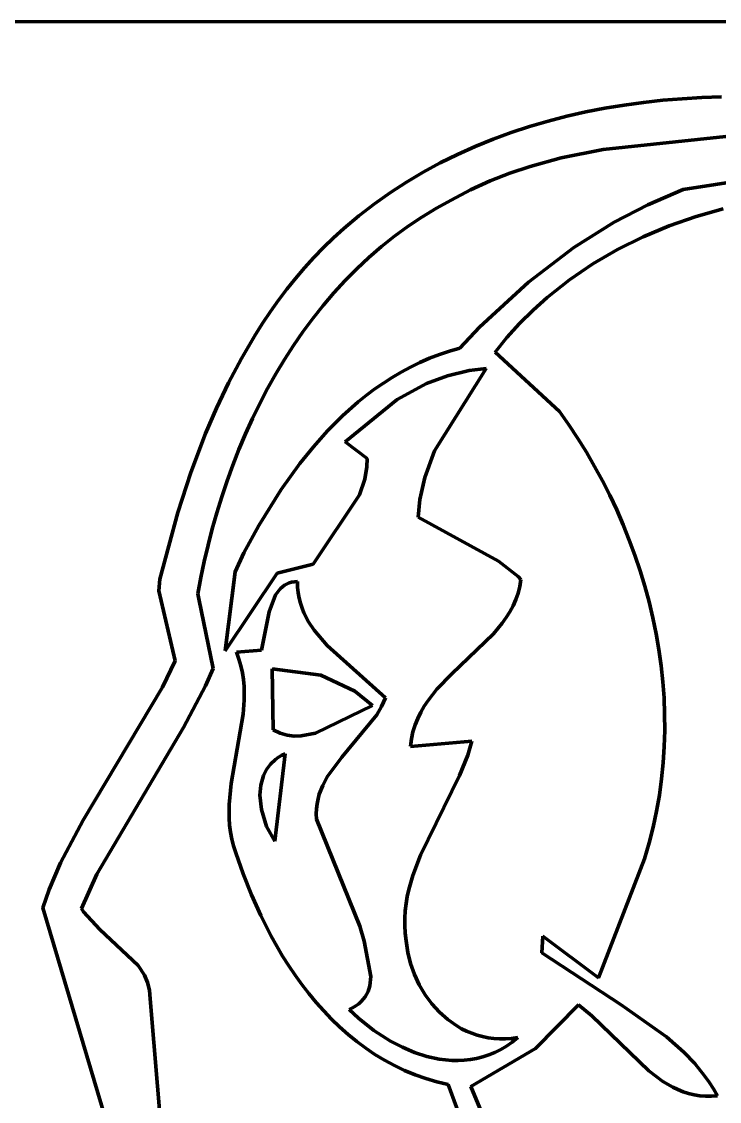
# Model space of a CAD drawing. Header units: millimetres. Extents: x 0 to 3.14, y 0 to 3.1.
# Drawn here: x 0.77 to 1.414, y 2.101 to 3.097 of the extents above; entities that cross this region are included whole.
import ezdxf

# ---------------------------------------------------------------- set-up
doc = ezdxf.new("R2010")
doc.units = ezdxf.units.MM
doc.layers.add('color#000000ff', color=7, linetype='CONTINUOUS', lineweight=100)
doc.layers.add('color#ffffffff', color=7, linetype='CONTINUOUS', lineweight=100)

msp = doc.modelspace()

# ---------------------------------------------------------------- linework, layer by layer
at = {"layer": 'color#000000ff'}
for p, q in [((1.3081, 3.01734), (1.32583, 3.02027)), ((1.32583, 3.02027), (1.34366, 3.0227)), ((1.34366, 3.0227), (1.36157, 3.02464)), ((1.36157, 3.02464), (1.37954, 3.02611)), ((1.37954, 3.02611), (1.39755, 3.02712)), ((1.39755, 3.02712), (1.41558, 3.02767)), ((1.25568, 3.00547), (1.273, 3.00996)), ((1.273, 3.00996), (1.29048, 3.01391)), ((1.29048, 3.01391), (1.3081, 3.01734)), ((1.22159, 2.99488), (1.23854, 3.00045)), ((1.23854, 3.00045), (1.25568, 3.00547)), ((1.18837, 2.98203), (1.20486, 2.98874)), ((1.20486, 2.98874), (1.22159, 2.99488)), ((1.44433, 2.99389), (1.30645, 2.97937)), ((1.17213, 2.97474), (1.18837, 2.98203)), ((1.30645, 2.97937), (1.26772, 2.97148)), ((1.15617, 2.96685), (1.17213, 2.97474)), ((1.26772, 2.97148), (1.2392, 2.96367)), ((1.1405, 2.95836), (1.15617, 2.96685)), ((1.2392, 2.96367), (1.22051, 2.95741)), ((1.38029, 2.9423), (1.50291, 2.96115)), ((1.11013, 2.93951), (1.12515, 2.94925)), ((1.12515, 2.94925), (1.1405, 2.95836)), ((1.20212, 2.9502), (1.18406, 2.94195)), ((1.22051, 2.95741), (1.20212, 2.9502)), ((1.09547, 2.92914), (1.11013, 2.93951)), ((1.18406, 2.94195), (1.16638, 2.93257)), ((1.34781, 2.9283), (1.38029, 2.9423)), ((1.08118, 2.91811), (1.09547, 2.92914)), ((1.16638, 2.93257), (1.15263, 2.92504)), ((1.15263, 2.92504), (1.13931, 2.91696)), ((1.31665, 2.91205), (1.34781, 2.9283)), ((1.41736, 2.92436), (1.39224, 2.91739)), ((1.06728, 2.90643), (1.08118, 2.91811)), ((1.13931, 2.91696), (1.12643, 2.90837)), ((1.27954, 2.88879), (1.31665, 2.91205)), ((1.3675, 2.90882), (1.34328, 2.89866)), ((1.39224, 2.91739), (1.3675, 2.90882)), ((1.05772, 2.8977), (1.06728, 2.90643)), ((1.11397, 2.89928), (1.10194, 2.88971)), ((1.12643, 2.90837), (1.11397, 2.89928)), ((1.03958, 2.87946), (1.04849, 2.88871)), ((1.04849, 2.88871), (1.05772, 2.8977)), ((1.10194, 2.88971), (1.09034, 2.87968)), ((1.23769, 2.85699), (1.27954, 2.88879)), ((1.34328, 2.89866), (1.31974, 2.88694)), ((1.03098, 2.86997), (1.03958, 2.87946)), ((1.09034, 2.87968), (1.07915, 2.86922)), ((1.31974, 2.88694), (1.29703, 2.87368)), ((1.02269, 2.86025), (1.03098, 2.86997)), ((1.07915, 2.86922), (1.06838, 2.85834)), ((1.29703, 2.87368), (1.27532, 2.85892)), ((1.0147, 2.85031), (1.02269, 2.86025)), ((1.27532, 2.85892), (1.25476, 2.84266)), ((1.00701, 2.84015), (1.0147, 2.85031)), ((1.06838, 2.85834), (1.05802, 2.84706)), ((1.19254, 2.8152), (1.23769, 2.85699)), ((0.9996, 2.82979), (1.00701, 2.84015)), ((1.05802, 2.84706), (1.04808, 2.83541)), ((1.25476, 2.84266), (1.24177, 2.831)), ((0.99246, 2.81923), (0.9996, 2.82979)), ((1.04808, 2.83541), (1.03853, 2.8234)), ((1.24177, 2.831), (1.2294, 2.8187)), ((0.9856, 2.80849), (0.99246, 2.81923)), ((1.03853, 2.8234), (1.02939, 2.81106)), ((1.02939, 2.81106), (1.02066, 2.7984)), ((1.1744, 2.79595), (1.19254, 2.8152)), ((1.2294, 2.8187), (1.21771, 2.80576)), ((0.97267, 2.78651), (0.9856, 2.80849)), ((1.21771, 2.80576), (1.20673, 2.7922)), ((1.02066, 2.7984), (1.01231, 2.78544)), ((1.1464, 2.78664), (1.15553, 2.79013)), ((1.15553, 2.79013), (1.16486, 2.79324)), ((1.16486, 2.79324), (1.1744, 2.79595)), ((1.20673, 2.7922), (1.26626, 2.73746)), ((0.96073, 2.76391), (0.97267, 2.78651)), ((1.01231, 2.78544), (1.00436, 2.77221)), ((1.12875, 2.77853), (1.13747, 2.78277)), ((1.13747, 2.78277), (1.1464, 2.78664)), ((1.00436, 2.77221), (0.9968, 2.75873)), ((1.11189, 2.76905), (1.12022, 2.77396)), ((1.12022, 2.77396), (1.12875, 2.77853)), ((1.16277, 2.77049), (1.14358, 2.76327)), ((1.15092, 2.7013), (1.19865, 2.77706)), ((1.18291, 2.77527), (1.16277, 2.77049)), ((1.19865, 2.77706), (1.18291, 2.77527)), ((0.94974, 2.74077), (0.96073, 2.76391)), ((1.09582, 2.75831), (1.10376, 2.76383)), ((1.10376, 2.76383), (1.11189, 2.76905)), ((1.14358, 2.76327), (1.11653, 2.74858)), ((0.9968, 2.75873), (0.98963, 2.745)), ((1.08052, 2.74642), (1.08808, 2.7525)), ((1.08808, 2.7525), (1.09582, 2.75831)), ((0.93963, 2.71719), (0.94974, 2.74077)), ((0.98963, 2.745), (0.98284, 2.73107)), ((1.06597, 2.73349), (1.08052, 2.74642)), ((1.11653, 2.74858), (1.06843, 2.70946)), ((0.98284, 2.73107), (0.97643, 2.71694)), ((1.05216, 2.71966), (1.06597, 2.73349)), ((1.26626, 2.73746), (1.27486, 2.7252)), ((1.03907, 2.70503), (1.05216, 2.71966)), ((1.27486, 2.7252), (1.28312, 2.71267)), ((0.92601, 2.68113), (0.93963, 2.71719)), ((0.97643, 2.71694), (0.9704, 2.70263)), ((1.06843, 2.70946), (1.08878, 2.69431)), ((1.28312, 2.71267), (1.29103, 2.69991)), ((0.9704, 2.70263), (0.96474, 2.68817)), ((1.02669, 2.68972), (1.03907, 2.70503)), ((1.1418, 2.67678), (1.15092, 2.7013)), ((1.29103, 2.69991), (1.29858, 2.68692)), ((1.00941, 2.66574), (1.02669, 2.68972)), ((1.08878, 2.69431), (1.08846, 2.68643)), ((0.91406, 2.64449), (0.92601, 2.68113)), ((0.96474, 2.68817), (0.95945, 2.67358)), ((1.08846, 2.68643), (1.08655, 2.67507)), ((1.29858, 2.68692), (1.30576, 2.67372)), ((0.95945, 2.67358), (0.95453, 2.65887)), ((1.08655, 2.67507), (1.08175, 2.66066)), ((1.13726, 2.65622), (1.1418, 2.67678)), ((1.30576, 2.67372), (1.31256, 2.66031)), ((0.98871, 2.63248), (1.00941, 2.66574)), ((1.08175, 2.66066), (1.03899, 2.59665)), ((1.31256, 2.66031), (1.31898, 2.64671)), ((0.95453, 2.65887), (0.94997, 2.64407)), ((1.13577, 2.6402), (1.13726, 2.65622)), ((0.89735, 2.58289), (0.91406, 2.64449)), ((0.94997, 2.64407), (0.94577, 2.6292)), ((1.20987, 2.59934), (1.13577, 2.6402)), ((1.31898, 2.64671), (1.325, 2.63293)), ((0.97487, 2.60708), (0.98871, 2.63248)), ((1.325, 2.63293), (1.33062, 2.61899)), ((0.94577, 2.6292), (0.94193, 2.61427)), ((0.94193, 2.61427), (0.93844, 2.59931)), ((1.33062, 2.61899), (1.33583, 2.6049)), ((0.96689, 2.58957), (0.97487, 2.60708)), ((1.33583, 2.6049), (1.34061, 2.59067)), ((0.93844, 2.59931), (0.93531, 2.58434)), ((1.03899, 2.59665), (1.00575, 2.58855)), ((1.22793, 2.58543), (1.20987, 2.59934)), ((1.34061, 2.59067), (1.34496, 2.57631)), ((0.89638, 2.57226), (0.89735, 2.58289)), ((0.93531, 2.58434), (0.93252, 2.56938)), ((0.9577, 2.51674), (0.96689, 2.58957)), ((1.00575, 2.58855), (0.9577, 2.51674)), ((1.01664, 2.57947), (1.01902, 2.58015)), ((1.01902, 2.58015), (1.02159, 2.58055)), ((1.02159, 2.58055), (1.02434, 2.58066)), ((1.02434, 2.58066), (1.02457, 2.5754)), ((1.23065, 2.58271), (1.22793, 2.58543)), ((1.22962, 2.5762), (1.23065, 2.58271)), ((0.91158, 2.50751), (0.89638, 2.57226)), ((1.00427, 2.56827), (1.00872, 2.57429)), ((1.00872, 2.57429), (1.01237, 2.57734)), ((1.01237, 2.57734), (1.01664, 2.57947)), ((1.02457, 2.5754), (1.02514, 2.57034)), ((1.02514, 2.57034), (1.02602, 2.56547)), ((1.22596, 2.56402), (1.22804, 2.56998)), ((1.22804, 2.56998), (1.22962, 2.5762)), ((1.34496, 2.57631), (1.34888, 2.56183)), ((0.93252, 2.56938), (0.93347, 2.56463)), ((0.93347, 2.56463), (0.94663, 2.50051)), ((0.99825, 2.55268), (1.00427, 2.56827)), ((1.02602, 2.56547), (1.02721, 2.56079)), ((1.02721, 2.56079), (1.02868, 2.55627)), ((1.22342, 2.5583), (1.22596, 2.56402)), ((1.34888, 2.56183), (1.35235, 2.54726)), ((0.99124, 2.51733), (0.99825, 2.55268)), ((1.02868, 2.55627), (1.03043, 2.55191)), ((1.03043, 2.55191), (1.03464, 2.54364)), ((1.21711, 2.54748), (1.22045, 2.55279)), ((1.22045, 2.55279), (1.22342, 2.5583)), ((1.03464, 2.54364), (1.03973, 2.5359)), ((1.2052, 2.5325), (1.21343, 2.54234)), ((1.21343, 2.54234), (1.21711, 2.54748)), ((1.35235, 2.54726), (1.35536, 2.53259)), ((1.03973, 2.5359), (1.05198, 2.52167)), ((1.16684, 2.49564), (1.2052, 2.5325)), ((1.35536, 2.53259), (1.3579, 2.51785)), ((1.05198, 2.52167), (1.10564, 2.47352)), ((0.96802, 2.51541), (0.99124, 2.51733)), ((0.97033, 2.50913), (0.96802, 2.51541)), ((1.3579, 2.51785), (1.35997, 2.50304)), ((0.89998, 2.48335), (0.91158, 2.50751)), ((0.94663, 2.50051), (0.93947, 2.48458)), ((0.97216, 2.50283), (0.97033, 2.50913)), ((0.97355, 2.49652), (0.97216, 2.50283)), ((1.35997, 2.50304), (1.36156, 2.48818)), ((0.97451, 2.49019), (0.97355, 2.49652)), ((1.0011, 2.50008), (1.00197, 2.44382)), ((1.04601, 2.49426), (1.0011, 2.50008)), ((1.07728, 2.47956), (1.04601, 2.49426)), ((1.15311, 2.48129), (1.16684, 2.49564)), ((0.82652, 2.36055), (0.89998, 2.48335)), ((0.93947, 2.48458), (0.9192, 2.44598)), ((0.9751, 2.48386), (0.97451, 2.49019)), ((0.97527, 2.47115), (0.9751, 2.48386)), ((1.14894, 2.47627), (1.15311, 2.48129)), ((1.36156, 2.48818), (1.36266, 2.47328)), ((0.97436, 2.4584), (0.97527, 2.47115)), ((1.09367, 2.4662), (1.07728, 2.47956)), ((1.10564, 2.47352), (1.10207, 2.46546)), ((1.14144, 2.46573), (1.14503, 2.47109)), ((1.14503, 2.47109), (1.14894, 2.47627)), ((1.36266, 2.47328), (1.36326, 2.45836)), ((1.04101, 2.4409), (1.09367, 2.4662)), ((1.10207, 2.46546), (1.09761, 2.45778)), ((1.1382, 2.46017), (1.14144, 2.46573)), ((0.96334, 2.39434), (0.97436, 2.4584)), ((1.09761, 2.45778), (1.06535, 2.41878)), ((1.13294, 2.44836), (1.13536, 2.45438)), ((1.13536, 2.45438), (1.1382, 2.46017)), ((1.36326, 2.45836), (1.36334, 2.44342)), ((0.9192, 2.44598), (0.83942, 2.31069)), ((1.00197, 2.44382), (1.00841, 2.44079)), ((1.00841, 2.44079), (1.0149, 2.43893)), ((1.02795, 2.43828), (1.04101, 2.4409)), ((1.12957, 2.43548), (1.131, 2.44206)), ((1.131, 2.44206), (1.13294, 2.44836)), ((1.36334, 2.44342), (1.36291, 2.42848)), ((1.0149, 2.43893), (1.02142, 2.43814)), ((1.02142, 2.43814), (1.02795, 2.43828)), ((1.1287, 2.42859), (1.12957, 2.43548)), ((1.18538, 2.43341), (1.1287, 2.42859)), ((1.1815, 2.42054), (1.18538, 2.43341)), ((1.00366, 2.34112), (1.013, 2.42183)), ((1.013, 2.42183), (1.0098, 2.42029)), ((1.17407, 2.40168), (1.1815, 2.42054)), ((1.36291, 2.42848), (1.36196, 2.41355)), ((0.99959, 2.41227), (0.99593, 2.40732)), ((1.00419, 2.41663), (0.99959, 2.41227)), ((1.00687, 2.41855), (1.00419, 2.41663)), ((1.0098, 2.42029), (1.00687, 2.41855)), ((1.06535, 2.41878), (1.05194, 2.40051)), ((1.36196, 2.41355), (1.36046, 2.39864)), ((0.99318, 2.40187), (0.99062, 2.39297)), ((0.99593, 2.40732), (0.99318, 2.40187)), ((1.13793, 2.32817), (1.17407, 2.40168)), ((0.9614, 2.3751), (0.96334, 2.39434)), ((0.99062, 2.39297), (0.9898, 2.38349)), ((1.04777, 2.39268), (1.04456, 2.38445)), ((1.05194, 2.40051), (1.04777, 2.39268)), ((1.36046, 2.39864), (1.35843, 2.38377)), ((0.9898, 2.38349), (0.99109, 2.37051)), ((1.04456, 2.38445), (1.04338, 2.38016)), ((1.35843, 2.38377), (1.35584, 2.36895)), ((0.96134, 2.36229), (0.9614, 2.3751)), ((1.04196, 2.37116), (1.04177, 2.36644)), ((1.0425, 2.37573), (1.04196, 2.37116)), ((1.04338, 2.38016), (1.0425, 2.37573)), ((0.96178, 2.35589), (0.96134, 2.36229)), ((0.99109, 2.37051), (0.99595, 2.35482)), ((1.04177, 2.36644), (1.04197, 2.36156)), ((1.04197, 2.36156), (1.08193, 2.26276)), ((1.35584, 2.36895), (1.35268, 2.3542)), ((0.80581, 2.32114), (0.82652, 2.36055)), ((0.9626, 2.3495), (0.96178, 2.35589)), ((0.99595, 2.35482), (1.00366, 2.34112)), ((1.35268, 2.3542), (1.34896, 2.33951)), ((0.96381, 2.34311), (0.9626, 2.3495)), ((0.96546, 2.33673), (0.96381, 2.34311)), ((0.96758, 2.33036), (0.96546, 2.33673)), ((1.34896, 2.33951), (1.34466, 2.32492)), ((0.79533, 2.29655), (0.80581, 2.32114)), ((0.97427, 2.31103), (0.96758, 2.33036)), ((1.13074, 2.3094), (1.13793, 2.32817)), ((1.34466, 2.32492), (1.30214, 2.21524)), ((0.98191, 2.29168), (0.97427, 2.31103)), ((0.83942, 2.31069), (0.82508, 2.27895)), ((1.12709, 2.2966), (1.13074, 2.3094)), ((0.78939, 2.27964), (0.79533, 2.29655)), ((0.99053, 2.27247), (0.98191, 2.29168)), ((1.12568, 2.2901), (1.12709, 2.2966)), ((1.12383, 2.27687), (1.12459, 2.28353)), ((1.12459, 2.28353), (1.12568, 2.2901)), ((0.8613, 2.03782), (0.78939, 2.27964)), ((0.82508, 2.27895), (0.82712, 2.27596)), ((0.82712, 2.27596), (0.84215, 2.25973)), ((1.00013, 2.25359), (0.99053, 2.27247)), ((1.12343, 2.27012), (1.12383, 2.27687)), ((1.08193, 2.26276), (1.086, 2.24902)), ((1.12343, 2.26327), (1.12343, 2.27012)), ((1.12383, 2.25632), (1.12343, 2.26327)), ((0.84215, 2.25973), (0.87748, 2.2265)), ((1.01073, 2.23519), (1.00013, 2.25359)), ((1.12468, 2.24926), (1.12383, 2.25632)), ((1.25092, 2.25362), (1.24986, 2.23821)), ((1.30214, 2.21524), (1.25092, 2.25362)), ((1.086, 2.24902), (1.09226, 2.21627)), ((1.12624, 2.2386), (1.12468, 2.24926)), ((1.01641, 2.22623), (1.01073, 2.23519)), ((1.12883, 2.22818), (1.12624, 2.2386)), ((1.24986, 2.23821), (1.32319, 2.19025)), ((0.87748, 2.2265), (0.88318, 2.21744)), ((1.02234, 2.21745), (1.01641, 2.22623)), ((1.13238, 2.21812), (1.12883, 2.22818)), ((0.88318, 2.21744), (0.88597, 2.21082)), ((1.02853, 2.20887), (1.02234, 2.21745)), ((1.09226, 2.21627), (1.0913, 2.20786)), ((1.13687, 2.20851), (1.13238, 2.21812)), ((0.88597, 2.21082), (0.88778, 2.20363)), ((0.88778, 2.20363), (0.88828, 2.1998)), ((1.03497, 2.20052), (1.02853, 2.20887)), ((1.08963, 2.2026), (1.08699, 2.19771)), ((1.0913, 2.20786), (1.08963, 2.2026)), ((1.14223, 2.19945), (1.13687, 2.20851)), ((0.88828, 2.1998), (0.88848, 2.1958)), ((0.88848, 2.1958), (0.90372, 2.01264)), ((1.04167, 2.19242), (1.03497, 2.20052)), ((1.04864, 2.18459), (1.04167, 2.19242)), ((1.08326, 2.19324), (1.08094, 2.19119)), ((1.08699, 2.19771), (1.08326, 2.19324)), ((1.14842, 2.19103), (1.14223, 2.19945)), ((1.05586, 2.17705), (1.04864, 2.18459)), ((1.07534, 2.18749), (1.07203, 2.18587)), ((1.07203, 2.18587), (1.08071, 2.17777)), ((1.07831, 2.18927), (1.07534, 2.18749)), ((1.08094, 2.19119), (1.07831, 2.18927)), ((1.15539, 2.18337), (1.14842, 2.19103)), ((1.1631, 2.17656), (1.15539, 2.18337)), ((1.28363, 2.19009), (1.24406, 2.15003)), ((1.29591, 2.18004), (1.28363, 2.19009)), ((1.32319, 2.19025), (1.36489, 2.16075)), ((1.06335, 2.16982), (1.05586, 2.17705)), ((1.08071, 2.17777), (1.09496, 2.1665)), ((1.17149, 2.1707), (1.1631, 2.17656)), ((1.34858, 2.12927), (1.29591, 2.18004)), ((1.0711, 2.16292), (1.06335, 2.16982)), ((1.07912, 2.15637), (1.0711, 2.16292)), ((1.09496, 2.1665), (1.1104, 2.15663)), ((1.17592, 2.16816), (1.17149, 2.1707)), ((1.18051, 2.1659), (1.17592, 2.16816)), ((1.18525, 2.16392), (1.18051, 2.1659)), ((1.19013, 2.16224), (1.18525, 2.16392)), ((1.19514, 2.16088), (1.19013, 2.16224)), ((1.0874, 2.1502), (1.07912, 2.15637)), ((1.1104, 2.15663), (1.12121, 2.15102)), ((1.20028, 2.15984), (1.19514, 2.16088)), ((1.20554, 2.15914), (1.20028, 2.15984)), ((1.21092, 2.15879), (1.20554, 2.15914)), ((1.21642, 2.1588), (1.21092, 2.15879)), ((1.21198, 2.14896), (1.21733, 2.15214)), ((1.22201, 2.15919), (1.21642, 2.1588)), ((1.21733, 2.15214), (1.22258, 2.15581)), ((1.22771, 2.15997), (1.22201, 2.15919)), ((1.22258, 2.15581), (1.22771, 2.15997)), ((1.36489, 2.16075), (1.38103, 2.14639)), ((1.09596, 2.14442), (1.0874, 2.1502)), ((1.10478, 2.13905), (1.09596, 2.14442)), ((1.12121, 2.15102), (1.13235, 2.14633)), ((1.13235, 2.14633), (1.14371, 2.14266)), ((1.14371, 2.14266), (1.15522, 2.14015)), ((1.24406, 2.15003), (1.18452, 2.11488)), ((1.18978, 2.14069), (1.19543, 2.14211)), ((1.19543, 2.14211), (1.20102, 2.14396)), ((1.20102, 2.14396), (1.20654, 2.14623)), ((1.20654, 2.14623), (1.21198, 2.14896)), ((1.38103, 2.14639), (1.39095, 2.13599)), ((1.11388, 2.13413), (1.10478, 2.13905)), ((1.12326, 2.12966), (1.11388, 2.13413)), ((1.15522, 2.14015), (1.16101, 2.13937)), ((1.16101, 2.13937), (1.1668, 2.13891)), ((1.1668, 2.13891), (1.17258, 2.1388)), ((1.17258, 2.1388), (1.17834, 2.13905)), ((1.17834, 2.13905), (1.18408, 2.13968)), ((1.18408, 2.13968), (1.18978, 2.14069)), ((1.39095, 2.13599), (1.40006, 2.12482)), ((1.1329, 2.12567), (1.12326, 2.12966)), ((1.14283, 2.12218), (1.1329, 2.12567)), ((1.15303, 2.11921), (1.14283, 2.12218)), ((1.3617, 2.11957), (1.34858, 2.12927)), ((1.40006, 2.12482), (1.40428, 2.11891)), ((1.16352, 2.11679), (1.15303, 2.11921)), ((1.22781, 1.94134), (1.16352, 2.11679)), ((1.18452, 2.11488), (1.25081, 1.95477)), ((1.37085, 2.11425), (1.3617, 2.11957)), ((1.37557, 2.11201), (1.37085, 2.11425)), ((1.3804, 2.11009), (1.37557, 2.11201)), ((1.40428, 2.11891), (1.40826, 2.11278)), ((1.40826, 2.11278), (1.41199, 2.1064)), ((1.38534, 2.10849), (1.3804, 2.11009)), ((1.3904, 2.10726), (1.38534, 2.10849)), ((1.39559, 2.10641), (1.3904, 2.10726)), ((1.40091, 2.10596), (1.39559, 2.10641)), ((1.40638, 2.10595), (1.40091, 2.10596)), ((1.41199, 2.1064), (1.40638, 2.10595))]:
    msp.add_line(p, q, dxfattribs=at)
at = {"layer": 'color#ffffffff'}
for p, q in [((0, 3.09722), (3.13889, 3.09722)), ((1.32583, 3.02027), (1.3081, 3.01734)), ((1.34366, 3.0227), (1.32583, 3.02027)), ((1.36157, 3.02464), (1.34366, 3.0227)), ((1.37954, 3.02611), (1.36157, 3.02464)), ((1.39755, 3.02712), (1.37954, 3.02611)), ((1.41558, 3.02767), (1.39755, 3.02712)), ((1.273, 3.00996), (1.25568, 3.00547)), ((1.29048, 3.01391), (1.273, 3.00996)), ((1.3081, 3.01734), (1.29048, 3.01391)), ((1.23854, 3.00045), (1.22159, 2.99488)), ((1.25568, 3.00547), (1.23854, 3.00045)), ((1.20486, 2.98874), (1.18837, 2.98203)), ((1.22159, 2.99488), (1.20486, 2.98874)), ((1.30645, 2.97937), (1.44433, 2.99389)), ((1.18837, 2.98203), (1.17213, 2.97474)), ((1.26772, 2.97148), (1.30645, 2.97937)), ((1.17213, 2.97474), (1.15617, 2.96685)), ((1.2392, 2.96367), (1.26772, 2.97148)), ((1.15617, 2.96685), (1.1405, 2.95836)), ((1.22051, 2.95741), (1.2392, 2.96367)), ((1.50291, 2.96115), (1.38029, 2.9423)), ((1.12515, 2.94925), (1.11013, 2.93951)), ((1.1405, 2.95836), (1.12515, 2.94925)), ((1.18406, 2.94195), (1.20212, 2.9502)), ((1.20212, 2.9502), (1.22051, 2.95741)), ((1.11013, 2.93951), (1.09547, 2.92914)), ((1.16638, 2.93257), (1.18406, 2.94195)), ((1.38029, 2.9423), (1.34781, 2.9283)), ((1.09547, 2.92914), (1.08118, 2.91811)), ((1.15263, 2.92504), (1.16638, 2.93257)), ((1.13931, 2.91696), (1.15263, 2.92504)), ((1.34781, 2.9283), (1.31665, 2.91205)), ((1.39224, 2.91739), (1.41736, 2.92436)), ((1.08118, 2.91811), (1.06728, 2.90643)), ((1.12643, 2.90837), (1.13931, 2.91696)), ((1.31665, 2.91205), (1.27954, 2.88879)), ((1.34328, 2.89866), (1.3675, 2.90882)), ((1.3675, 2.90882), (1.39224, 2.91739)), ((1.06728, 2.90643), (1.05772, 2.8977)), ((1.10194, 2.88971), (1.11397, 2.89928)), ((1.11397, 2.89928), (1.12643, 2.90837)), ((1.04849, 2.88871), (1.03958, 2.87946)), ((1.05772, 2.8977), (1.04849, 2.88871)), ((1.09034, 2.87968), (1.10194, 2.88971)), ((1.27954, 2.88879), (1.23769, 2.85699)), ((1.31974, 2.88694), (1.34328, 2.89866)), ((1.03958, 2.87946), (1.03098, 2.86997)), ((1.07915, 2.86922), (1.09034, 2.87968)), ((1.29703, 2.87368), (1.31974, 2.88694)), ((1.03098, 2.86997), (1.02269, 2.86025)), ((1.06838, 2.85834), (1.07915, 2.86922)), ((1.27532, 2.85892), (1.29703, 2.87368)), ((1.02269, 2.86025), (1.0147, 2.85031)), ((1.25476, 2.84266), (1.27532, 2.85892)), ((1.0147, 2.85031), (1.00701, 2.84015)), ((1.05802, 2.84706), (1.06838, 2.85834)), ((1.23769, 2.85699), (1.19254, 2.8152)), ((1.00701, 2.84015), (0.9996, 2.82979)), ((1.04808, 2.83541), (1.05802, 2.84706)), ((1.24177, 2.831), (1.25476, 2.84266)), ((0.9996, 2.82979), (0.99246, 2.81923)), ((1.03853, 2.8234), (1.04808, 2.83541)), ((1.2294, 2.8187), (1.24177, 2.831)), ((0.99246, 2.81923), (0.9856, 2.80849)), ((1.02939, 2.81106), (1.03853, 2.8234)), ((1.02066, 2.7984), (1.02939, 2.81106)), ((1.19254, 2.8152), (1.1744, 2.79595)), ((1.21771, 2.80576), (1.2294, 2.8187)), ((0.9856, 2.80849), (0.97267, 2.78651)), ((1.20673, 2.7922), (1.21771, 2.80576)), ((1.01231, 2.78544), (1.02066, 2.7984)), ((1.15553, 2.79013), (1.1464, 2.78664)), ((1.16486, 2.79324), (1.15553, 2.79013)), ((1.1744, 2.79595), (1.16486, 2.79324)), ((1.26626, 2.73746), (1.20673, 2.7922)), ((0.97267, 2.78651), (0.96073, 2.76391)), ((1.00436, 2.77221), (1.01231, 2.78544)), ((1.13747, 2.78277), (1.12875, 2.77853)), ((1.1464, 2.78664), (1.13747, 2.78277)), ((0.9968, 2.75873), (1.00436, 2.77221)), ((1.12022, 2.77396), (1.11189, 2.76905)), ((1.12875, 2.77853), (1.12022, 2.77396)), ((1.14358, 2.76327), (1.16277, 2.77049)), ((1.19865, 2.77706), (1.15092, 2.7013)), ((1.16277, 2.77049), (1.18291, 2.77527)), ((1.18291, 2.77527), (1.19865, 2.77706)), ((0.96073, 2.76391), (0.94974, 2.74077)), ((1.10376, 2.76383), (1.09582, 2.75831)), ((1.11189, 2.76905), (1.10376, 2.76383)), ((1.11653, 2.74858), (1.14358, 2.76327)), ((0.98963, 2.745), (0.9968, 2.75873)), ((1.08808, 2.7525), (1.08052, 2.74642)), ((1.09582, 2.75831), (1.08808, 2.7525)), ((0.94974, 2.74077), (0.93963, 2.71719)), ((0.98284, 2.73107), (0.98963, 2.745)), ((1.08052, 2.74642), (1.06597, 2.73349)), ((1.06843, 2.70946), (1.11653, 2.74858)), ((0.97643, 2.71694), (0.98284, 2.73107)), ((1.06597, 2.73349), (1.05216, 2.71966)), ((1.27486, 2.7252), (1.26626, 2.73746)), ((1.05216, 2.71966), (1.03907, 2.70503)), ((1.28312, 2.71267), (1.27486, 2.7252)), ((0.93963, 2.71719), (0.92601, 2.68113)), ((0.9704, 2.70263), (0.97643, 2.71694)), ((1.08878, 2.69431), (1.06843, 2.70946)), ((1.29103, 2.69991), (1.28312, 2.71267)), ((0.96474, 2.68817), (0.9704, 2.70263)), ((1.03907, 2.70503), (1.02669, 2.68972)), ((1.15092, 2.7013), (1.1418, 2.67678)), ((1.29858, 2.68692), (1.29103, 2.69991)), ((1.02669, 2.68972), (1.00941, 2.66574)), ((1.08846, 2.68643), (1.08878, 2.69431)), ((0.92601, 2.68113), (0.91406, 2.64449)), ((0.95945, 2.67358), (0.96474, 2.68817)), ((1.08655, 2.67507), (1.08846, 2.68643)), ((1.30576, 2.67372), (1.29858, 2.68692)), ((0.95453, 2.65887), (0.95945, 2.67358)), ((1.08175, 2.66066), (1.08655, 2.67507)), ((1.1418, 2.67678), (1.13726, 2.65622)), ((1.31256, 2.66031), (1.30576, 2.67372)), ((1.00941, 2.66574), (0.98871, 2.63248)), ((1.03899, 2.59665), (1.08175, 2.66066)), ((1.31898, 2.64671), (1.31256, 2.66031)), ((0.94997, 2.64407), (0.95453, 2.65887)), ((1.13726, 2.65622), (1.13577, 2.6402)), ((0.91406, 2.64449), (0.89735, 2.58289)), ((0.94577, 2.6292), (0.94997, 2.64407)), ((1.13577, 2.6402), (1.20987, 2.59934)), ((1.325, 2.63293), (1.31898, 2.64671)), ((0.98871, 2.63248), (0.97487, 2.60708)), ((1.33062, 2.61899), (1.325, 2.63293)), ((0.94193, 2.61427), (0.94577, 2.6292)), ((0.93844, 2.59931), (0.94193, 2.61427)), ((1.33583, 2.6049), (1.33062, 2.61899)), ((0.97487, 2.60708), (0.96689, 2.58957)), ((1.34061, 2.59067), (1.33583, 2.6049)), ((0.93531, 2.58434), (0.93844, 2.59931)), ((1.00575, 2.58855), (1.03899, 2.59665)), ((1.20987, 2.59934), (1.22793, 2.58543)), ((1.34496, 2.57631), (1.34061, 2.59067)), ((0.89735, 2.58289), (0.89638, 2.57226)), ((0.93252, 2.56938), (0.93531, 2.58434)), ((0.96689, 2.58957), (0.9577, 2.51674)), ((0.9577, 2.51674), (1.00575, 2.58855)), ((1.01902, 2.58015), (1.01664, 2.57947)), ((1.02159, 2.58055), (1.01902, 2.58015)), ((1.02434, 2.58066), (1.02159, 2.58055)), ((1.02457, 2.5754), (1.02434, 2.58066)), ((1.22793, 2.58543), (1.23065, 2.58271)), ((1.23065, 2.58271), (1.22962, 2.5762)), ((0.89638, 2.57226), (0.91158, 2.50751)), ((1.00872, 2.57429), (1.00427, 2.56827)), ((1.01237, 2.57734), (1.00872, 2.57429)), ((1.01664, 2.57947), (1.01237, 2.57734)), ((1.02514, 2.57034), (1.02457, 2.5754)), ((1.02602, 2.56547), (1.02514, 2.57034)), ((1.22804, 2.56998), (1.22596, 2.56402)), ((1.22962, 2.5762), (1.22804, 2.56998)), ((1.34888, 2.56183), (1.34496, 2.57631)), ((0.93347, 2.56463), (0.93252, 2.56938)), ((0.94663, 2.50051), (0.93347, 2.56463)), ((1.00427, 2.56827), (0.99825, 2.55268)), ((1.02721, 2.56079), (1.02602, 2.56547)), ((1.02868, 2.55627), (1.02721, 2.56079)), ((1.22596, 2.56402), (1.22342, 2.5583)), ((1.35235, 2.54726), (1.34888, 2.56183)), ((0.99825, 2.55268), (0.99124, 2.51733)), ((1.03043, 2.55191), (1.02868, 2.55627)), ((1.03464, 2.54364), (1.03043, 2.55191)), ((1.22045, 2.55279), (1.21711, 2.54748)), ((1.22342, 2.5583), (1.22045, 2.55279)), ((1.03973, 2.5359), (1.03464, 2.54364)), ((1.21343, 2.54234), (1.2052, 2.5325)), ((1.21711, 2.54748), (1.21343, 2.54234)), ((1.35536, 2.53259), (1.35235, 2.54726)), ((1.05198, 2.52167), (1.03973, 2.5359)), ((1.2052, 2.5325), (1.16684, 2.49564)), ((1.3579, 2.51785), (1.35536, 2.53259)), ((1.10564, 2.47352), (1.05198, 2.52167)), ((0.99124, 2.51733), (0.96802, 2.51541)), ((0.96802, 2.51541), (0.97033, 2.50913)), ((1.35997, 2.50304), (1.3579, 2.51785)), ((0.91158, 2.50751), (0.89998, 2.48335)), ((0.93947, 2.48458), (0.94663, 2.50051)), ((0.97033, 2.50913), (0.97216, 2.50283)), ((0.97216, 2.50283), (0.97355, 2.49652)), ((1.36156, 2.48818), (1.35997, 2.50304)), ((0.97355, 2.49652), (0.97451, 2.49019)), ((1.0011, 2.50008), (1.04601, 2.49426)), ((1.00197, 2.44382), (1.0011, 2.50008)), ((1.04601, 2.49426), (1.07728, 2.47956)), ((1.16684, 2.49564), (1.15311, 2.48129)), ((0.89998, 2.48335), (0.82652, 2.36055)), ((0.9192, 2.44598), (0.93947, 2.48458)), ((0.97451, 2.49019), (0.9751, 2.48386)), ((0.9751, 2.48386), (0.97527, 2.47115)), ((1.15311, 2.48129), (1.14894, 2.47627)), ((1.36266, 2.47328), (1.36156, 2.48818)), ((0.97527, 2.47115), (0.97436, 2.4584)), ((1.07728, 2.47956), (1.09367, 2.4662)), ((1.10207, 2.46546), (1.10564, 2.47352)), ((1.14503, 2.47109), (1.14144, 2.46573)), ((1.14894, 2.47627), (1.14503, 2.47109)), ((1.36326, 2.45836), (1.36266, 2.47328)), ((1.09367, 2.4662), (1.04101, 2.4409)), ((1.09761, 2.45778), (1.10207, 2.46546)), ((1.14144, 2.46573), (1.1382, 2.46017)), ((0.97436, 2.4584), (0.96334, 2.39434)), ((1.06535, 2.41878), (1.09761, 2.45778)), ((1.13536, 2.45438), (1.13294, 2.44836)), ((1.1382, 2.46017), (1.13536, 2.45438)), ((1.36334, 2.44342), (1.36326, 2.45836)), ((0.83942, 2.31069), (0.9192, 2.44598)), ((1.00841, 2.44079), (1.00197, 2.44382)), ((1.0149, 2.43893), (1.00841, 2.44079)), ((1.04101, 2.4409), (1.02795, 2.43828)), ((1.131, 2.44206), (1.12957, 2.43548)), ((1.13294, 2.44836), (1.131, 2.44206)), ((1.36291, 2.42848), (1.36334, 2.44342)), ((1.02142, 2.43814), (1.0149, 2.43893)), ((1.02795, 2.43828), (1.02142, 2.43814)), ((1.12957, 2.43548), (1.1287, 2.42859)), ((1.1287, 2.42859), (1.18538, 2.43341)), ((1.18538, 2.43341), (1.1815, 2.42054)), ((1.013, 2.42183), (1.00366, 2.34112)), ((1.0098, 2.42029), (1.013, 2.42183)), ((1.1815, 2.42054), (1.17407, 2.40168)), ((1.36196, 2.41355), (1.36291, 2.42848)), ((0.99593, 2.40732), (0.99959, 2.41227)), ((0.99959, 2.41227), (1.00419, 2.41663)), ((1.00419, 2.41663), (1.00687, 2.41855)), ((1.00687, 2.41855), (1.0098, 2.42029)), ((1.05194, 2.40051), (1.06535, 2.41878)), ((1.36046, 2.39864), (1.36196, 2.41355)), ((0.99062, 2.39297), (0.99318, 2.40187)), ((0.99318, 2.40187), (0.99593, 2.40732)), ((1.17407, 2.40168), (1.13793, 2.32817)), ((0.96334, 2.39434), (0.9614, 2.3751)), ((0.9898, 2.38349), (0.99062, 2.39297)), ((1.04456, 2.38445), (1.04777, 2.39268)), ((1.04777, 2.39268), (1.05194, 2.40051)), ((1.35843, 2.38377), (1.36046, 2.39864)), ((0.99109, 2.37051), (0.9898, 2.38349)), ((1.04338, 2.38016), (1.04456, 2.38445)), ((1.35584, 2.36895), (1.35843, 2.38377)), ((0.9614, 2.3751), (0.96134, 2.36229)), ((1.04177, 2.36644), (1.04196, 2.37116)), ((1.04196, 2.37116), (1.0425, 2.37573)), ((1.0425, 2.37573), (1.04338, 2.38016)), ((0.96134, 2.36229), (0.96178, 2.35589)), ((0.99595, 2.35482), (0.99109, 2.37051)), ((1.04197, 2.36156), (1.04177, 2.36644)), ((1.08193, 2.26276), (1.04197, 2.36156)), ((1.35268, 2.3542), (1.35584, 2.36895)), ((0.82652, 2.36055), (0.80581, 2.32114)), ((0.96178, 2.35589), (0.9626, 2.3495)), ((1.00366, 2.34112), (0.99595, 2.35482)), ((1.34896, 2.33951), (1.35268, 2.3542)), ((0.9626, 2.3495), (0.96381, 2.34311)), ((0.96381, 2.34311), (0.96546, 2.33673)), ((0.96546, 2.33673), (0.96758, 2.33036)), ((1.34466, 2.32492), (1.34896, 2.33951)), ((0.80581, 2.32114), (0.79533, 2.29655)), ((0.96758, 2.33036), (0.97427, 2.31103)), ((1.13793, 2.32817), (1.13074, 2.3094)), ((1.30214, 2.21524), (1.34466, 2.32492)), ((0.97427, 2.31103), (0.98191, 2.29168)), ((0.82508, 2.27895), (0.83942, 2.31069)), ((1.13074, 2.3094), (1.12709, 2.2966)), ((0.79533, 2.29655), (0.78939, 2.27964)), ((0.98191, 2.29168), (0.99053, 2.27247)), ((1.12709, 2.2966), (1.12568, 2.2901)), ((1.12459, 2.28353), (1.12383, 2.27687)), ((1.12568, 2.2901), (1.12459, 2.28353)), ((0.78939, 2.27964), (0.8613, 2.03782)), ((0.82712, 2.27596), (0.82508, 2.27895)), ((0.84215, 2.25973), (0.82712, 2.27596)), ((0.99053, 2.27247), (1.00013, 2.25359)), ((1.12383, 2.27687), (1.12343, 2.27012)), ((1.086, 2.24902), (1.08193, 2.26276)), ((1.12343, 2.27012), (1.12343, 2.26327)), ((1.12343, 2.26327), (1.12383, 2.25632)), ((0.87748, 2.2265), (0.84215, 2.25973)), ((1.00013, 2.25359), (1.01073, 2.23519)), ((1.12383, 2.25632), (1.12468, 2.24926)), ((1.24986, 2.23821), (1.25092, 2.25362)), ((1.25092, 2.25362), (1.30214, 2.21524)), ((1.09226, 2.21627), (1.086, 2.24902)), ((1.12468, 2.24926), (1.12624, 2.2386)), ((1.01073, 2.23519), (1.01641, 2.22623)), ((1.12624, 2.2386), (1.12883, 2.22818)), ((1.32319, 2.19025), (1.24986, 2.23821)), ((0.88318, 2.21744), (0.87748, 2.2265)), ((1.01641, 2.22623), (1.02234, 2.21745)), ((1.12883, 2.22818), (1.13238, 2.21812)), ((0.88597, 2.21082), (0.88318, 2.21744)), ((1.02234, 2.21745), (1.02853, 2.20887)), ((1.0913, 2.20786), (1.09226, 2.21627)), ((1.13238, 2.21812), (1.13687, 2.20851)), ((0.88778, 2.20363), (0.88597, 2.21082)), ((0.88828, 2.1998), (0.88778, 2.20363)), ((1.02853, 2.20887), (1.03497, 2.20052)), ((1.08699, 2.19771), (1.08963, 2.2026)), ((1.08963, 2.2026), (1.0913, 2.20786)), ((1.13687, 2.20851), (1.14223, 2.19945)), ((0.88848, 2.1958), (0.88828, 2.1998)), ((0.90372, 2.01264), (0.88848, 2.1958)), ((1.03497, 2.20052), (1.04167, 2.19242)), ((1.04167, 2.19242), (1.04864, 2.18459)), ((1.08094, 2.19119), (1.08326, 2.19324)), ((1.08326, 2.19324), (1.08699, 2.19771)), ((1.14223, 2.19945), (1.14842, 2.19103)), ((1.04864, 2.18459), (1.05586, 2.17705)), ((1.07203, 2.18587), (1.07534, 2.18749)), ((1.08071, 2.17777), (1.07203, 2.18587)), ((1.07534, 2.18749), (1.07831, 2.18927)), ((1.07831, 2.18927), (1.08094, 2.19119)), ((1.14842, 2.19103), (1.15539, 2.18337)), ((1.15539, 2.18337), (1.1631, 2.17656)), ((1.24406, 2.15003), (1.28363, 2.19009)), ((1.28363, 2.19009), (1.29591, 2.18004)), ((1.36489, 2.16075), (1.32319, 2.19025)), ((1.05586, 2.17705), (1.06335, 2.16982)), ((1.09496, 2.1665), (1.08071, 2.17777)), ((1.1631, 2.17656), (1.17149, 2.1707)), ((1.29591, 2.18004), (1.34858, 2.12927)), ((1.06335, 2.16982), (1.0711, 2.16292)), ((1.0711, 2.16292), (1.07912, 2.15637)), ((1.1104, 2.15663), (1.09496, 2.1665)), ((1.17149, 2.1707), (1.17592, 2.16816)), ((1.17592, 2.16816), (1.18051, 2.1659)), ((1.18051, 2.1659), (1.18525, 2.16392)), ((1.18525, 2.16392), (1.19013, 2.16224)), ((1.19013, 2.16224), (1.19514, 2.16088)), ((1.07912, 2.15637), (1.0874, 2.1502)), ((1.12121, 2.15102), (1.1104, 2.15663)), ((1.19514, 2.16088), (1.20028, 2.15984)), ((1.20028, 2.15984), (1.20554, 2.15914)), ((1.20554, 2.15914), (1.21092, 2.15879)), ((1.21092, 2.15879), (1.21642, 2.1588)), ((1.21733, 2.15214), (1.21198, 2.14896)), ((1.21642, 2.1588), (1.22201, 2.15919)), ((1.22258, 2.15581), (1.21733, 2.15214)), ((1.22201, 2.15919), (1.22771, 2.15997)), ((1.22771, 2.15997), (1.22258, 2.15581)), ((1.38103, 2.14639), (1.36489, 2.16075)), ((1.0874, 2.1502), (1.09596, 2.14442)), ((1.09596, 2.14442), (1.10478, 2.13905)), ((1.13235, 2.14633), (1.12121, 2.15102)), ((1.14371, 2.14266), (1.13235, 2.14633)), ((1.15522, 2.14015), (1.14371, 2.14266)), ((1.18452, 2.11488), (1.24406, 2.15003)), ((1.19543, 2.14211), (1.18978, 2.14069)), ((1.20102, 2.14396), (1.19543, 2.14211)), ((1.20654, 2.14623), (1.20102, 2.14396)), ((1.21198, 2.14896), (1.20654, 2.14623)), ((1.39095, 2.13599), (1.38103, 2.14639)), ((1.10478, 2.13905), (1.11388, 2.13413)), ((1.11388, 2.13413), (1.12326, 2.12966)), ((1.16101, 2.13937), (1.15522, 2.14015)), ((1.1668, 2.13891), (1.16101, 2.13937)), ((1.17258, 2.1388), (1.1668, 2.13891)), ((1.17834, 2.13905), (1.17258, 2.1388)), ((1.18408, 2.13968), (1.17834, 2.13905)), ((1.18978, 2.14069), (1.18408, 2.13968)), ((1.40006, 2.12482), (1.39095, 2.13599)), ((1.12326, 2.12966), (1.1329, 2.12567)), ((1.1329, 2.12567), (1.14283, 2.12218)), ((1.14283, 2.12218), (1.15303, 2.11921)), ((1.34858, 2.12927), (1.3617, 2.11957)), ((1.40428, 2.11891), (1.40006, 2.12482)), ((1.15303, 2.11921), (1.16352, 2.11679)), ((1.16352, 2.11679), (1.22781, 1.94134)), ((1.25081, 1.95477), (1.18452, 2.11488)), ((1.3617, 2.11957), (1.37085, 2.11425)), ((1.37085, 2.11425), (1.37557, 2.11201)), ((1.37557, 2.11201), (1.3804, 2.11009)), ((1.40826, 2.11278), (1.40428, 2.11891)), ((1.41199, 2.1064), (1.40826, 2.11278)), ((1.3804, 2.11009), (1.38534, 2.10849)), ((1.38534, 2.10849), (1.3904, 2.10726)), ((1.3904, 2.10726), (1.39559, 2.10641)), ((1.39559, 2.10641), (1.40091, 2.10596)), ((1.40091, 2.10596), (1.40638, 2.10595)), ((1.40638, 2.10595), (1.41199, 2.1064))]:
    msp.add_line(p, q, dxfattribs=at)

doc.saveas('drawing.dxf')
